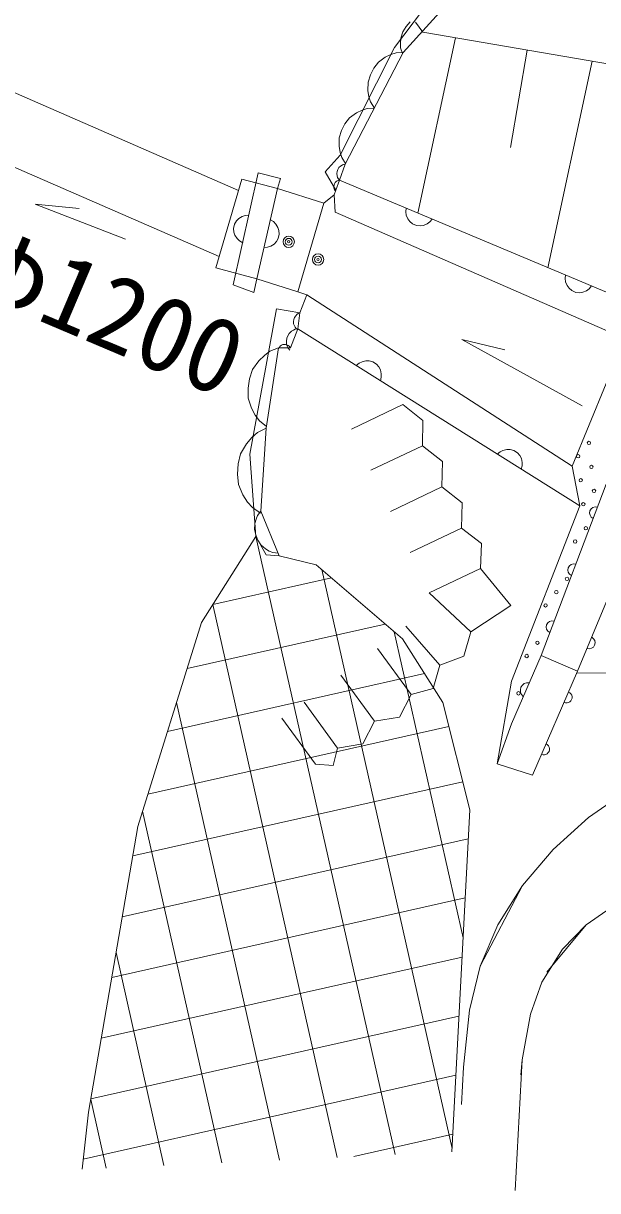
# Model space of a CAD drawing. Units: millimetres, scale not verified. Extents: x 40000 to 680000, y 20000 to 380000.
# Drawn here: x 356680 to 366762, y 238533 to 259028 of the extents above; entities that cross this region are included whole.
import ezdxf
from ezdxf.enums import TextEntityAlignment as Align

# ---------------------------------------------------------------- set-up
doc = ezdxf.new("R2010")
doc.units = ezdxf.units.MM
doc.header["$LTSCALE"] = 1000
doc.linetypes.add('DASHED', pattern=[7.5, 6, -1.5])
doc.layers.add('M-BGD', color=7, linetype='Continuous', lineweight=13)
doc.layers.add('M-BMK-HTXT', color=7, linetype='Continuous', lineweight=13)
doc.styles.add('ＭＳ ゴシック', font='')
doc.styles.get('ＭＳ ゴシック').set_extended_font_data('MS Gothic')

msp = doc.modelspace()

# ---------------------------------------------------------------- linework, layer by layer
at = {"layer": 'M-BGD'}
for p, q in [((363193, 258603), (364694, 260594)), ((365213, 260575), (363350, 258517)), ((363340, 258881), (363308, 258765)), ((363399, 258973), (363340, 258881)), ((363472, 259053), (363399, 258973)), ((363564, 259049), (363694, 258874)), ((367905, 258153), (363694, 258874)), ((363308, 258765), (363300, 258675)), ((363300, 258675), (363303, 258599)), ((364268, 258776), (363608, 255694)), ((362239, 256712), (363193, 258603)), ((362331, 256557), (363350, 258517)), ((363133, 258481), (363034, 258433)), ((363222, 258509), (363133, 258481)), ((363350, 258517), (363222, 258509)), ((363303, 258599), (363334, 258499)), ((365526, 258560), (365233, 256849)), ((362834, 258239), (362773, 258122)), ((362915, 258346), (362834, 258239)), ((363034, 258433), (362915, 258346)), ((366667, 258365), (365890, 254738)), ((362773, 258122), (362732, 257995)), ((362732, 257995), (362729, 257848)), ((362729, 257848), (362747, 257739)), ((362747, 257739), (362775, 257650)), ((362775, 257650), (362843, 257541)), ((362526, 257457), (362407, 257371)), ((362625, 257505), (362526, 257457)), ((362714, 257533), (362625, 257505)), ((362843, 257541), (362714, 257533)), ((362326, 257264), (362266, 257146)), ((362407, 257371), (362326, 257264)), ((362224, 257019), (362222, 256872)), ((362266, 257146), (362224, 257019)), ((362222, 256872), (362240, 256763)), ((361977, 256422), (362239, 256712)), ((362240, 256763), (362268, 256674)), ((362268, 256674), (362335, 256565)), ((360365, 254435), (360804, 256403)), ((360804, 256403), (361196, 256303)), ((362165, 256099), (361977, 256422)), ((362190, 256429), (362183, 256393)), ((362183, 256393), (362188, 256353)), ((362202, 256463), (362190, 256429)), ((362220, 256495), (362202, 256463)), ((362249, 256522), (362220, 256495)), ((362230, 256272), (362331, 256557)), ((362274, 256539), (362249, 256522)), ((362296, 256550), (362274, 256539)), ((362331, 256557), (362296, 256550)), ((360513, 256293), (360057, 254735)), ((360513, 256293), (361142, 256126)), ((361142, 256126), (361196, 256303)), ((362134, 256188), (362130, 256164)), ((362143, 256211), (362134, 256188)), ((362155, 256232), (362143, 256211)), ((362174, 256250), (362155, 256232)), ((362230, 256272), (362165, 256099)), ((362191, 256261), (362174, 256250)), ((362188, 256353), (362197, 256324)), ((362207, 256268), (362191, 256261)), ((362197, 256324), (362208, 256301)), ((362230, 256272), (362207, 256268)), ((362208, 256301), (362230, 256274)), ((367824, 253927), (362230, 256272)), ((360777, 254545), (361142, 256126)), ((361142, 256126), (361953, 255871)), ((361953, 255871), (362135, 256019)), ((362130, 256164), (362132, 256138)), ((362132, 256138), (362138, 256118)), ((362165, 256099), (362135, 256019)), ((362151, 255714), (362135, 256019)), ((362138, 256118), (362145, 256103)), ((362145, 256103), (362160, 256085)), ((356885, 255854), (357661, 255780)), ((358475, 255240), (356885, 255854)), ((361953, 255871), (361496, 254313)), ((363398, 255782), (363393, 255719)), ((360461, 255600), (360421, 255558)), ((360521, 255638), (360461, 255600)), ((360576, 255657), (360521, 255638)), ((360639, 255663), (360576, 255657)), ((361070, 255546), (361016, 255579)), ((362151, 255714), (367234, 253493)), ((363393, 255719), (363401, 255662)), ((363401, 255662), (363428, 255596)), ((363428, 255596), (363463, 255549)), ((363817, 255541), (363859, 255589)), ((360388, 255504), (360371, 255426)), ((360371, 255426), (360377, 255363)), ((360421, 255558), (360388, 255504)), ((361112, 255505), (361070, 255546)), ((361149, 255445), (361112, 255505)), ((361167, 255390), (361149, 255445)), ((361173, 255327), (361167, 255390)), ((363463, 255549), (363510, 255508)), ((363510, 255508), (363584, 255477)), ((363584, 255477), (363647, 255472)), ((363647, 255472), (363705, 255480)), ((363705, 255480), (363770, 255507)), ((363770, 255507), (363817, 255541)), ((360377, 255363), (360395, 255308)), ((360395, 255308), (360433, 255248)), ((360433, 255248), (360476, 255208)), ((360476, 255208), (360530, 255175)), ((361082, 255153), (361122, 255195)), ((361122, 255195), (361155, 255249)), ((361155, 255249), (361173, 255327)), ((360903, 255092), (360966, 255098)), ((360966, 255098), (361022, 255116)), ((361022, 255116), (361082, 255153)), ((360057, 254735), (360777, 254545)), ((366195, 254610), (366190, 254547)), ((360365, 254435), (360726, 254302)), ((360726, 254302), (360777, 254545)), ((361496, 254313), (360777, 254545)), ((366190, 254547), (366199, 254489)), ((366199, 254489), (366225, 254424)), ((366225, 254424), (366260, 254377)), ((366260, 254377), (366308, 254335)), ((366568, 254334), (366615, 254369)), ((366615, 254369), (366656, 254417)), ((361496, 254313), (361658, 254264)), ((361658, 254264), (361534, 253946)), ((366312, 251254), (361658, 254264)), ((366308, 254335), (366381, 254304)), ((366381, 254304), (366444, 254299)), ((366444, 254299), (366502, 254308)), ((366502, 254308), (366568, 254334)), ((361122, 254015), (360655, 251465)), ((361534, 253946), (361122, 254015)), ((361498, 253665), (361534, 253946)), ((361534, 253946), (361502, 253932)), ((361428, 253827), (361423, 253791)), ((361423, 253791), (361425, 253755)), ((361425, 253755), (361438, 253717)), ((361438, 253862), (361428, 253827)), ((361461, 253895), (361438, 253862)), ((361481, 253917), (361461, 253895)), ((361502, 253932), (361481, 253917)), ((361323, 253543), (361306, 253498)), ((361348, 253585), (361323, 253543)), ((361387, 253621), (361348, 253585)), ((361371, 253330), (361498, 253665)), ((361421, 253642), (361387, 253621)), ((361452, 253656), (361421, 253642)), ((361438, 253717), (361453, 253691)), ((361498, 253665), (361452, 253656)), ((361453, 253691), (361469, 253670)), ((361469, 253670), (361496, 253649)), ((361498, 253665), (366448, 250554)), ((360945, 251922), (361159, 253332)), ((361159, 253332), (361008, 253270)), ((361159, 253332), (361371, 253330)), ((361183, 253352), (361171, 253332)), ((361195, 253364), (361183, 253352)), ((361211, 253375), (361195, 253364)), ((361235, 253387), (361211, 253375)), ((361259, 253391), (361235, 253387)), ((361283, 253391), (361259, 253391)), ((361307, 253386), (361283, 253391)), ((361306, 253498), (361297, 253450)), ((361297, 253450), (361302, 253397)), ((361302, 253397), (361313, 253358)), ((361331, 253374), (361307, 253386)), ((361313, 253358), (361327, 253327)), ((361327, 253327), (361356, 253291)), ((361347, 253362), (361331, 253374)), ((361359, 253350), (361347, 253362)), ((361371, 253330), (361359, 253350)), ((364375, 253475), (365133, 253297)), ((366491, 252311), (364375, 253475)), ((367234, 253493), (366312, 251254)), ((360912, 253199), (360812, 253101)), ((361008, 253270), (360912, 253199)), ((360704, 252948), (360651, 252786)), ((360812, 253101), (360704, 252948)), ((362573, 253060), (362524, 253020)), ((362625, 253087), (362573, 253060)), ((362694, 253102), (362625, 253087)), ((362752, 253101), (362694, 253102)), ((362813, 253086), (362752, 253101)), ((362881, 253044), (362813, 253086)), ((362921, 252995), (362881, 253044)), ((362948, 252943), (362921, 252995)), ((362963, 252874), (362948, 252943)), ((360651, 252786), (360626, 252620)), ((362947, 252754), (362962, 252815)), ((362962, 252815), (362963, 252874)), ((360626, 252620), (360628, 252450)), ((360628, 252450), (360686, 252271)), ((362438, 251904), (363341, 252333)), ((363341, 252333), (363694, 252057)), ((360686, 252271), (360752, 252148)), ((360752, 252148), (360823, 252052)), ((360945, 251922), (360789, 251843)), ((360823, 252052), (360949, 251948)), ((360846, 250462), (360945, 251922)), ((363694, 252057), (363685, 251610)), ((360693, 251759), (360595, 251645)), ((360789, 251843), (360693, 251759)), ((360595, 251645), (360493, 251472)), ((362782, 251181), (363685, 251610)), ((363685, 251610), (364037, 251335)), ((365048, 251505), (364999, 251465)), ((365100, 251531), (365048, 251505)), ((365169, 251547), (365100, 251531)), ((365227, 251546), (365169, 251547)), ((365288, 251531), (365227, 251546)), ((365356, 251488), (365288, 251531)), ((365396, 251440), (365356, 251488)), ((360451, 251294), (360439, 251115)), ((360493, 251472), (360451, 251294)), ((360655, 251465), (360763, 250020)), ((364037, 251335), (364028, 250888)), ((365423, 251388), (365396, 251440)), ((365438, 251319), (365423, 251388)), ((365437, 251260), (365438, 251319)), ((360439, 251115), (360457, 250933)), ((365422, 251199), (365437, 251260)), ((366448, 250554), (366312, 251254)), ((360457, 250933), (360534, 250747)), ((363125, 250458), (364028, 250888)), ((364028, 250888), (364381, 250612)), ((365769, 247931), (366910, 250935)), ((360534, 250747), (360616, 250622)), ((360616, 250622), (360700, 250526)), ((360700, 250526), (360843, 250426)), ((360846, 250462), (360790, 250387)), ((361171, 249678), (360846, 250462)), ((364381, 250612), (364372, 250165)), ((365248, 247479), (366448, 250554)), ((367647, 250642), (366411, 247652)), ((360745, 250247), (360737, 250139)), ((360764, 250324), (360745, 250247)), ((360790, 250387), (360764, 250324)), ((360737, 250139), (360759, 250045)), ((360759, 250045), (360796, 249956)), ((363468, 249736), (364372, 250165)), ((364372, 250165), (364721, 249897)), ((360763, 250020), (359808, 248511)), ((360763, 250020), (360943, 249696)), ((363205, 239165), (360763, 250020)), ((360796, 249956), (360848, 249873)), ((360848, 249873), (360929, 249803)), ((364721, 249897), (364708, 249457)), ((360929, 249803), (360998, 249763)), ((360943, 249696), (361171, 249678)), ((360998, 249763), (361060, 249737)), ((361060, 249737), (361153, 249723)), ((361171, 249678), (361818, 249518)), ((361823, 249520), (363338, 248219)), ((364206, 239274), (361919, 249437)), ((364708, 249457), (363805, 249027)), ((364708, 249457), (365239, 248807)), ((362087, 249293), (360007, 248825)), ((363805, 249027), (364537, 248346)), ((362191, 239118), (360007, 248825)), ((365239, 248807), (364537, 248346)), ((359808, 248511), (358689, 244927)), ((363033, 248481), (359555, 247698)), ((363992, 247761), (363395, 248445)), ((364399, 242969), (363190, 248346)), ((363338, 248219), (364046, 247106)), ((364537, 248346), (364411, 247917)), ((362899, 248054), (363489, 247246)), ((364411, 247917), (363992, 247761)), ((365248, 246730), (365769, 247931)), ((365769, 247931), (366411, 247652)), ((363724, 247611), (359210, 246596)), ((362253, 247582), (362842, 246774)), ((363875, 247351), (363992, 247761)), ((366411, 247652), (365620, 245829)), ((366411, 247652), (365620, 245829)), ((370038, 247580), (366400, 247627)), ((365248, 247479), (364997, 246028)), ((363489, 247246), (363283, 246849)), ((363489, 247246), (363875, 247351)), ((361176, 239071), (359369, 247104)), ((361607, 247110), (362196, 246303)), ((364046, 247106), (364517, 245218)), ((361809, 246020), (361219, 246828)), ((362842, 246774), (362637, 246377)), ((363283, 246849), (362842, 246774)), ((364151, 246682), (358866, 245494)), ((364997, 246028), (365248, 246730)), ((362637, 246377), (362196, 246303)), ((362196, 246303), (362120, 246000)), ((362120, 246000), (361809, 246020)), ((364997, 246028), (365620, 245829)), ((364394, 245712), (358600, 244409)), ((367295, 245569), (366603, 245085)), ((360162, 239024), (358773, 245196)), ((364517, 245218), (364202, 239212)), ((358689, 244927), (357824, 239912)), ((366603, 245085), (365981, 244521)), ((364491, 244709), (358416, 243342)), ((365981, 244521), (365445, 243889)), ((367849, 244103), (366560, 243199)), ((365445, 243889), (364702, 242473)), ((365445, 243889), (365012, 243200)), ((364436, 243672), (358232, 242276)), ((365012, 243200), (364702, 242473)), ((366560, 243199), (365870, 242367)), ((366560, 243199), (366145, 242770)), ((366560, 243199), (366145, 242770)), ((359148, 238976), (358307, 242712)), ((366145, 242770), (365781, 242192)), ((366145, 242770), (365781, 242192)), ((364382, 242634), (358048, 241209)), ((364702, 242473), (364515, 241701)), ((365781, 242192), (365584, 241630)), ((365781, 242192), (365584, 241630)), ((364515, 241701), (364405, 240704)), ((364327, 241597), (357864, 240143)), ((365584, 241630), (365439, 240828)), ((365584, 241630), (365439, 240828)), ((365439, 240828), (365314, 238533)), ((365439, 240828), (365411, 240567)), ((364405, 240704), (364370, 240047)), ((364273, 240560), (357731, 239088)), ((358133, 238929), (357862, 240133)), ((357824, 239912), (357711, 238910)), ((364219, 239523), (362480, 239131))]:
    msp.add_line(p, q, dxfattribs=at)
at = {"layer": 'M-BGD', "linetype": 'DASHED'}
for p, q in [((355244, 258368), (360455, 256094)), ((360115, 254934), (354764, 257268))]:
    msp.add_line(p, q, dxfattribs=at)
at = {"layer": 'M-BGD'}
for centre, radius in [((361338, 255193), 100), ((361338, 255193), 60), ((361338, 255193), 20), ((361853, 254882), 100), ((361853, 254882), 60), ((361853, 254882), 20), ((366608, 251661), 30), ((366420, 251428), 30), ((366653, 251240), 30), ((366465, 251006), 30), ((366698, 250818), 30), ((366510, 250585), 30), ((366555, 250163), 30), ((366367, 249930), 30), ((366224, 249275), 30), ((366036, 249041), 30), ((365848, 248808), 30), ((365705, 248153), 30), ((365516, 247920), 30), ((365373, 247265), 30)]:
    msp.add_circle(centre, radius, dxfattribs=at)
for centre, radius, start, end in [((366727, 250432), 107, 73.1501, 245.2542), ((366346, 249430), 107, 73.1501, 245.2542), ((365966, 248429), 107, 73.1501, 245.2542), ((366609, 248153), 108, 251.8646, 63.2208), ((365541, 247316), 136, 81.7625, 231.3097), ((366214, 247196), 99.4, 246.1652, 66.9072), ((365818, 246285), 99.4, 246.1652, 66.9072)]:
    msp.add_arc(centre, radius, start, end, dxfattribs=at)

# ---------------------------------------------------------------- texts
at = {"layer": 'M-BMK-HTXT', "style": 'ＭＳ ゴシック'}
msp.add_text('HPφ1200', height=1320, rotation=337, dxfattribs=at).set_placement((353812, 254712), align=Align.BOTTOM_LEFT)

doc.saveas('drawing.dxf')
